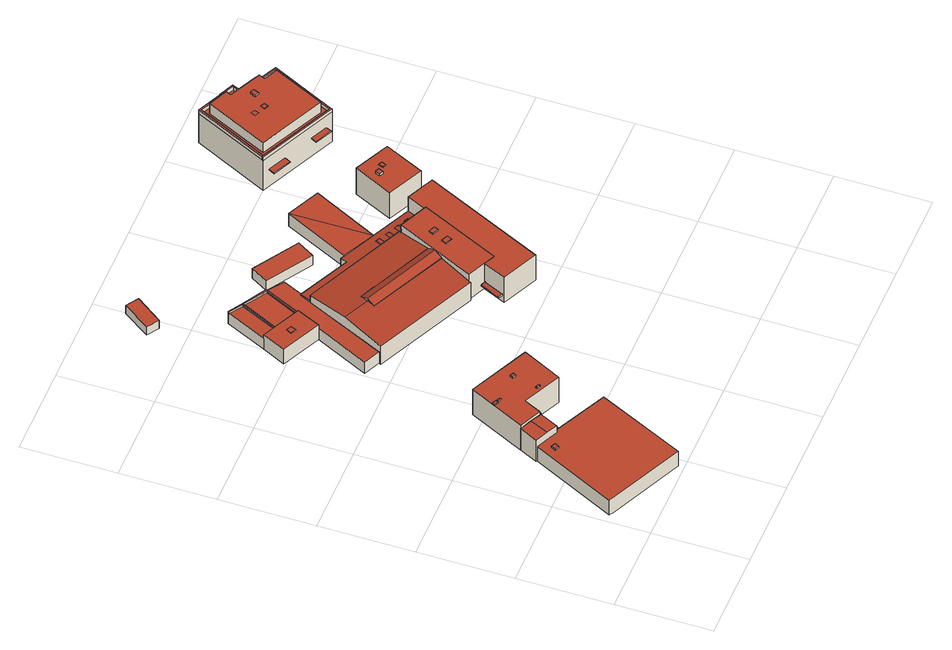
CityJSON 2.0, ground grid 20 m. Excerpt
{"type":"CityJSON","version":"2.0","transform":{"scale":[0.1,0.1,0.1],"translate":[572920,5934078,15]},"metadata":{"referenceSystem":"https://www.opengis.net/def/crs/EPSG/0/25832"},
"CityObjects":{
"building1":{"type":"Building","attributes":{"Grundfläche 2D":"385.444375","Grundhöhe NN":"16.681"},"children":["building1-1"],"geometry":[{"type":"Solid","lod":"3","boundaries":[[[[0,1,2,3,4,5,6,7]],[[8,9,10,11,12,13]],[[12,11,14,15,16,17]],[[9,8,18,19]],[[14,11,10,9,19,20,0,7]],[[21,15,14,7,6,22]],[[16,15,21,23]],[[17,16,23,24]],[[18,8,13,12,17,24,25]],[[26,27,4,3,2,1,28,29]],[[5,4,27,30]],[[6,5,30,22]],[[1,0,20,28]],[[18,25,24,23,21,22,30,27,26,29,28,20,19]]]],"semantics":{"surfaces":[{"type":"RoofSurface"},{"type":"WallSurface"},{"type":"GroundSurface"}],"values":[[0,0,0,1,1,1,1,1,1,1,1,1,1,2]]}}]},
"building1-1":{"type":"BuildingInstallation","parents":["building1"],"geometry":[{"type":"MultiSurface","lod":"3","boundaries":[[[31,32,33,34]],[[35,36,34,33]],[[31,34,36,37]],[[37,38,32,31]],[[33,32,38,35]]],"semantics":{"surfaces":[{"type":"RoofSurface"},{"type":"WallSurface"}],"values":[0,1,1,1,1]}}]},
"building2":{"type":"Building","attributes":{"Grundfläche 2D":"147.108725","Grundhöhe NN":"16.467"},"children":["building2-1","building2-2","building2-3","building2-4","building2-5"],"geometry":[{"type":"Solid","lod":"3","boundaries":[[[[39,40,41,42,43,44,45]],[[40,39,46,47]],[[41,40,47,48]],[[42,41,48,49]],[[43,42,49,50]],[[45,44,43,50,51,52,53,54]],[[52,46,39,45,54,53]],[[52,51,50,49,48,47,46]]]],"semantics":{"surfaces":[{"type":"RoofSurface"},{"type":"WallSurface"},{"type":"GroundSurface"}],"values":[[0,1,1,1,1,1,1,2]]}}]},
"building2-1":{"type":"BuildingInstallation","parents":["building2"],"geometry":[{"type":"MultiSurface","lod":"3","boundaries":[[[55,56,57,58]],[[58,57,59,60]],[[55,58,60,61]],[[56,55,61,62]],[[57,56,62,59]]],"semantics":{"surfaces":[{"type":"RoofSurface"},{"type":"WallSurface"}],"values":[0,1,1,1,1]}}]},
"building2-2":{"type":"BuildingInstallation","parents":["building2"],"geometry":[{"type":"MultiSurface","lod":"3","boundaries":[[[63,64,65,66]],[[66,65,67,68]],[[63,66,68,69]],[[64,63,69,70]],[[65,64,70,67]]],"semantics":{"surfaces":[{"type":"RoofSurface"},{"type":"WallSurface"}],"values":[0,1,1,1,1]}}]},
"building2-3":{"type":"BuildingInstallation","parents":["building2"],"geometry":[{"type":"MultiSurface","lod":"3","boundaries":[[[71,72,73,74]],[[74,73,75,76]],[[71,74,76,77]],[[72,71,77,78]],[[73,72,78,75]]],"semantics":{"surfaces":[{"type":"RoofSurface"},{"type":"WallSurface"}],"values":[0,1,1,1,1]}}]},
"building2-4":{"type":"BuildingInstallation","parents":["building2"],"geometry":[{"type":"MultiSurface","lod":"3","boundaries":[[[79,80,81,82]],[[82,81,83,84]],[[79,82,84,85]],[[80,79,85,86]],[[81,80,86,83]]],"semantics":{"surfaces":[{"type":"RoofSurface"},{"type":"WallSurface"}],"values":[0,1,1,1,1]}}]},
"building2-5":{"type":"BuildingInstallation","parents":["building2"],"geometry":[{"type":"MultiSurface","lod":"3","boundaries":[[[87,88,89,90,54,91,92,93]],[[93,92,94,95]],[[54,53,96,91]],[[92,91,96,94]],[[88,87,97,98]],[[89,88,98,99]],[[90,89,99,100]],[[54,90,100,53]],[[87,93,95,97]],[[97,95,94,96,53,100,99,98]]],"semantics":{"surfaces":[{"type":"RoofSurface"},{"type":"WallSurface"},{"type":"OuterCeilingSurface"}],"values":[0,1,1,1,1,1,1,1,1,2]}}]},
"building3":{"type":"Building","attributes":{"Grundfläche 2D":"80.187030","Grundhöhe NN":"16.626"},"children":["building3-1","building3-2"],"geometry":[{"type":"Solid","lod":"3","boundaries":[[[[101,102,103,104,105,106]],[[107,108,109,110,111]],[[102,101,112,113]],[[104,103,102,113,114]],[[101,106,105,115,112]],[[109,104,114,116,110]],[[111,110,116,117]],[[107,111,117,118]],[[115,105,104,109,108,107,118,119]],[[118,117,116,114,113,112,115,119]]]],"semantics":{"surfaces":[{"type":"RoofSurface"},{"type":"WallSurface"},{"type":"GroundSurface"}],"values":[[0,0,1,1,1,1,1,1,1,2]]}}]},
"building3-1":{"type":"BuildingInstallation","parents":["building3"],"geometry":[{"type":"MultiSurface","lod":"3","boundaries":[[[120,121,122,123]],[[123,122,101,102]],[[120,123,102,103]],[[121,120,103,106]],[[122,121,106,101]]],"semantics":{"surfaces":[{"type":"RoofSurface"},{"type":"WallSurface"}],"values":[0,1,1,1,1]}}]},
"building3-2":{"type":"BuildingInstallation","parents":["building3"],"geometry":[{"type":"MultiSurface","lod":"3","boundaries":[[[124,125,126,127]],[[127,126,128,129]],[[124,127,129,130]],[[125,124,130,131]],[[126,125,131,128]]],"semantics":{"surfaces":[{"type":"RoofSurface"},{"type":"WallSurface"}],"values":[0,1,1,1,1]}}]},
"building4":{"type":"Building","attributes":{"Grundfläche 2D":"99.045404","Grundhöhe NN":"16.610"},"geometry":[{"type":"Solid","lod":"3","boundaries":[[[[132,133,134,135,136,137,138,139,140]],[[141,137,136,135,142,143]],[[138,137,141,144]],[[139,138,144,145]],[[140,139,145,146]],[[117,147,134,133,132,140,146,118]],[[135,134,147,142]],[[147,117,118,146,145,144,141,143,142]]]],"semantics":{"surfaces":[{"type":"RoofSurface"},{"type":"WallSurface"},{"type":"GroundSurface"}],"values":[[0,1,1,1,1,1,1,2]]}}]},
"building5":{"type":"Building","attributes":{"Grundfläche 2D":"20.270628","Grundhöhe NN":"16.682"},"geometry":[{"type":"Solid","lod":"3","boundaries":[[[[148,149,150,151]],[[152,153,151,150]],[[153,154,148,151]],[[154,155,149,148]],[[155,152,150,149]],[[155,154,153,152]]]],"semantics":{"surfaces":[{"type":"RoofSurface"},{"type":"WallSurface"},{"type":"GroundSurface"}],"values":[[0,1,1,1,1,2]]}}]},
"building6":{"type":"Building","attributes":{"Grundfläche 2D":"52.930499","Grundhöhe NN":"16.597"},"children":["building6-1"],"geometry":[{"type":"Solid","lod":"3","boundaries":[[[[105,156,157,158,159,101]],[[118,158,157,156,105,115,119]],[[105,101,112,115]],[[159,158,118,146]],[[101,159,146,112]],[[119,115,112,146,118]]]],"semantics":{"surfaces":[{"type":"RoofSurface"},{"type":"WallSurface"},{"type":"GroundSurface"}],"values":[[0,1,1,1,1,2]]}}]},
"building6-1":{"type":"BuildingInstallation","parents":["building6"],"geometry":[{"type":"MultiSurface","lod":"3","boundaries":[[[160,161,162,163,164,122,165,166]],[[158,159,164,163]],[[159,101,122,164]],[[101,105,165,122]],[[105,156,166,165]],[[156,167,160,166]],[[167,168,161,160]],[[162,161,168,157]],[[157,158,163,162]]],"semantics":{"surfaces":[{"type":"RoofSurface"},{"type":"WallSurface"}],"values":[0,1,1,1,1,1,1,1,1]}}]},
"building7":{"type":"Building","attributes":{"Grundfläche 2D":"857.677449","Grundhöhe NN":"16.642"},"children":["building7-1","building7-2","building7-3","building7-4","building7-5","building7-6","building7-7"],"geometry":[{"type":"Solid","lod":"3","boundaries":[[[[169,170,171,172]],[[173,170,169,174,175,176]],[[177,178,179,180,181,182,183]],[[184,185,177,183,186,187,188,189,190]],[[191,192,193,194,195,196,197,198,199]],[[200,201,202,203]],[[204,205,206,207,208,209,210,211]],[[175,174,189,188,187,186,173,176]],[[186,183,170,173]],[[183,182,171,170]],[[172,171,182,181]],[[210,209,212,213]],[[211,210,213,214]],[[204,211,214,215]],[[204,215,216,199,205]],[[205,199,198,206]],[[191,199,216,217]],[[192,191,217,218]],[[193,192,218,144]],[[194,193,144,141]],[[195,194,141,143]],[[190,197,196,184]],[[184,196,195,185]],[[177,185,195,143,219,178]],[[179,178,219,220]],[[180,179,220,221]],[[208,203,202,180,221,212,209]],[[203,208,207,200]],[[198,197,190,201,200,207,206]],[[174,169,172,181,180,202,201,190,189]],[[144,218,217,216,215,214,213,212,221,220,219,143,141]]]],"semantics":{"surfaces":[{"type":"RoofSurface"},{"type":"WallSurface"},{"type":"GroundSurface"}],"values":[[0,0,0,0,0,0,0,1,1,1,1,1,1,1,1,1,1,1,1,1,1,1,1,1,1,1,1,1,1,1,2]]}}]},
"building7-1":{"type":"BuildingInstallation","parents":["building7"],"geometry":[{"type":"MultiSurface","lod":"3","boundaries":[[[222,223,224,225]],[[225,224,226,227]],[[222,225,227,228]],[[228,229,223,222]],[[229,226,224,223]]],"semantics":{"surfaces":[{"type":"RoofSurface"},{"type":"WallSurface"}],"values":[0,1,1,1,1]}}]},
"building7-2":{"type":"BuildingInstallation","parents":["building7"],"geometry":[{"type":"MultiSurface","lod":"3","boundaries":[[[230,231,232,233]],[[233,232,234,235]],[[230,233,235,236]],[[231,230,236,237]],[[232,231,237,234]]],"semantics":{"surfaces":[{"type":"RoofSurface"},{"type":"WallSurface"}],"values":[0,1,1,1,1]}}]},
"building7-3":{"type":"BuildingInstallation","parents":["building7"],"geometry":[{"type":"MultiSurface","lod":"3","boundaries":[[[238,239,240,241]],[[242,243,241,240]],[[240,239,244,242]],[[243,245,238,241]],[[239,238,245,244]]],"semantics":{"surfaces":[{"type":"RoofSurface"},{"type":"WallSurface"}],"values":[0,1,1,1,1]}}]},
"building7-4":{"type":"BuildingInstallation","parents":["building7"],"geometry":[{"type":"MultiSurface","lod":"3","boundaries":[[[246,247,248,249]],[[250,251,249,248]],[[252,250,248,247]],[[246,249,251,253]],[[247,246,253,252]]],"semantics":{"surfaces":[{"type":"RoofSurface"},{"type":"WallSurface"}],"values":[0,1,1,1,1]}}]},
"building7-5":{"type":"BuildingInstallation","parents":["building7"],"geometry":[{"type":"MultiSurface","lod":"3","boundaries":[[[254,255,256,257]],[[254,257,258,259]],[[257,256,260,258]],[[255,254,259,261]],[[256,255,261,260]]],"semantics":{"surfaces":[{"type":"RoofSurface"},{"type":"WallSurface"}],"values":[0,1,1,1,1]}}]},
"building7-6":{"type":"BuildingInstallation","parents":["building7"],"geometry":[{"type":"MultiSurface","lod":"3","boundaries":[[[262,263,264,265]],[[266,267,265,264]],[[267,268,262,265]],[[263,262,268,269]],[[264,263,269,266]]],"semantics":{"surfaces":[{"type":"RoofSurface"},{"type":"WallSurface"}],"values":[0,1,1,1,1]}}]},
"building7-7":{"type":"BuildingInstallation","parents":["building7"],"geometry":[{"type":"MultiSurface","lod":"3","boundaries":[[[270,271,272,273]],[[274,275,270,273]],[[276,274,273,272]],[[275,277,271,270]],[[277,276,272,271]],[[277,275,274,276]]],"semantics":{"surfaces":[{"type":"RoofSurface"},{"type":"WallSurface"},{"type":"OuterCeilingSurface"}],"values":[0,1,1,1,1,2]}}]},
"building8":{"type":"Building","attributes":{"Grundfläche 2D":"46.941483","Grundhöhe NN":"16.656"},"geometry":[{"type":"Solid","lod":"3","boundaries":[[[[278,279,280,281]],[[282,283,281,280]],[[283,284,278,281]],[[284,285,279,278]],[[285,282,280,279]],[[285,284,283,282]]]],"semantics":{"surfaces":[{"type":"RoofSurface"},{"type":"WallSurface"},{"type":"GroundSurface"}],"values":[[0,1,1,1,1,2]]}}]},
"building9":{"type":"Building","attributes":{"Grundfläche 2D":"115.556966","Grundhöhe NN":"16.628"},"geometry":[{"type":"Solid","lod":"3","boundaries":[[[[286,287,288]],[[286,288,289]],[[290,291,288,287]],[[291,292,289,288]],[[292,293,286,289]],[[293,290,287,286]],[[293,292,291,290]]]],"semantics":{"surfaces":[{"type":"RoofSurface"},{"type":"WallSurface"},{"type":"GroundSurface"}],"values":[[0,0,1,1,1,1,2]]}}]},
"building10":{"type":"Building","attributes":{"Grundfläche 2D":"74.976946","Grundhöhe NN":"16.832"},"children":["building10-1","building10-2"],"geometry":[{"type":"Solid","lod":"3","boundaries":[[[[294,295,296,297]],[[298,299,297,296]],[[299,300,294,297]],[[300,301,295,294]],[[301,298,296,295]],[[301,300,299,298]]]],"semantics":{"surfaces":[{"type":"RoofSurface"},{"type":"WallSurface"},{"type":"GroundSurface"}],"values":[[0,1,1,1,1,2]]}}]},
"building10-1":{"type":"BuildingInstallation","parents":["building10"],"geometry":[{"type":"MultiSurface","lod":"3","boundaries":[[[302,303,304,305]],[[305,304,306,307]],[[302,305,307,308]],[[303,302,308,309]],[[304,303,309,306]]],"semantics":{"surfaces":[{"type":"RoofSurface"},{"type":"WallSurface"}],"values":[0,1,1,1,1]}}]},
"building10-2":{"type":"BuildingInstallation","parents":["building10"],"geometry":[{"type":"MultiSurface","lod":"3","boundaries":[[[310,311,312,313]],[[313,312,314,315]],[[310,313,315,316]],[[311,310,316,317]],[[312,311,317,314]]],"semantics":{"surfaces":[{"type":"RoofSurface"},{"type":"WallSurface"}],"values":[0,1,1,1,1]}}]},
"building11":{"type":"Building","attributes":{"Grundfläche 2D":"303.727784","Grundhöhe NN":"15.555"},"children":["building11-1","building11-2","building11-3","building11-4","building11-5","building11-6","building11-7"],"geometry":[{"type":"MultiSurface","lod":"3","boundaries":[[[318,319,320,321,322,323,324,325],[326,327,328,329],[330,331,332,333],[334,335,336,337]],[[338,339,340,341,342,343,344,345,346,347,348,349,350,351,352,353,354,355,356,357]],[[358,359,360,361,362,363,364,365,366,367,368,369,370,371],[372,373,374,375,376,377,378,379]],[[321,320,373,372]],[[322,321,372,379]],[[323,322,379,378]],[[378,377,324,323]],[[325,324,377,376]],[[376,375,318,325]],[[319,318,375,374]],[[320,319,374,373]],[[369,380,348,347]],[[380,381,349,348]],[[381,382,350,349]],[[382,383,351,350]],[[352,351,383,384]],[[384,385,353,352]],[[385,386,354,353]],[[386,387,355,354]],[[387,366,356,355]],[[338,357,365,364]],[[339,338,364,363]],[[363,362,340,339]],[[341,340,362,361]],[[342,341,361,360]],[[343,342,360,359]],[[344,343,359,358]],[[345,344,358,371]],[[346,345,371,370]],[[388,389,368,367]],[[380,369,368,389,390]],[[381,380,390,391]],[[382,381,391,392]],[[383,382,392,393]],[[384,383,393,394]],[[385,384,394,395]],[[386,385,395,396]],[[387,386,396,397]],[[367,366,387,397,388]],[[395,394,393,392,391,390,389,388,397,396]]],"semantics":{"surfaces":[{"type":"RoofSurface"},{"type":"WallSurface"},{"type":"GroundSurface"}],"values":[0,0,0,1,1,1,1,1,1,1,1,1,1,1,1,1,1,1,1,1,1,1,1,1,1,1,1,1,1,1,1,1,1,1,1,1,1,1,1,2]}}]},
"building11-1":{"type":"BuildingInstallation","parents":["building11"],"geometry":[{"type":"MultiSurface","lod":"3","boundaries":[[[398,399,400,401]],[[401,400,331,330]],[[398,401,330,333]],[[399,398,333,332]],[[400,399,332,331]]],"semantics":{"surfaces":[{"type":"RoofSurface"},{"type":"WallSurface"}],"values":[0,1,1,1,1]}}]},
"building11-2":{"type":"BuildingInstallation","parents":["building11"],"geometry":[{"type":"MultiSurface","lod":"3","boundaries":[[[336,335,334,337]]],"semantics":{"surfaces":[{"type":"RoofSurface"}],"values":[0]}}]},
"building11-3":{"type":"BuildingInstallation","parents":["building11"],"geometry":[{"type":"MultiSurface","lod":"3","boundaries":[[[357,356,402,403,347,346]],[[367,368,403,402]],[[368,369,347,403]],[[370,365,357,346]],[[366,367,402,356]]],"semantics":{"surfaces":[{"type":"RoofSurface"},{"type":"WallSurface"}],"values":[0,1,1,1,1]}}]},
"building11-4":{"type":"BuildingInstallation","parents":["building11"],"geometry":[{"type":"MultiSurface","lod":"3","boundaries":[[[404,405,406,407]],[[407,406,329,328]],[[404,407,328,327]],[[405,404,327,326]],[[406,405,326,329]]],"semantics":{"surfaces":[{"type":"RoofSurface"},{"type":"WallSurface"}],"values":[0,1,1,1,1]}}]},
"building11-5":{"type":"BuildingInstallation","parents":["building11"],"geometry":[{"type":"MultiSurface","lod":"3","boundaries":[[[408,409,410,411]],[[412,413,410,409]],[[413,414,411,410]],[[414,415,408,411]],[[415,412,409,408]],[[412,415,414,413]]],"semantics":{"surfaces":[{"type":"RoofSurface"},{"type":"WallSurface"},{"type":"OuterCeilingSurface"}],"values":[0,1,1,1,1,2]}}]},
"building11-6":{"type":"BuildingInstallation","parents":["building11"],"geometry":[{"type":"MultiSurface","lod":"3","boundaries":[[[416,417,418,419]],[[418,417,420,421]],[[418,421,422,419]],[[416,419,422,423]],[[417,416,423,420]],[[420,423,422,421]]],"semantics":{"surfaces":[{"type":"RoofSurface"},{"type":"WallSurface"},{"type":"OuterCeilingSurface"}],"values":[0,1,1,1,1,2]}}]},
"building11-7":{"type":"BuildingInstallation","parents":["building11"],"geometry":[{"type":"MultiSurface","lod":"3","boundaries":[[[424,425,426,427]],[[425,428,429,426]],[[427,426,429,430]],[[424,427,430,431]],[[425,424,431,428]],[[429,428,431,430]]],"semantics":{"surfaces":[{"type":"RoofSurface"},{"type":"WallSurface"},{"type":"OuterCeilingSurface"}],"values":[0,1,1,1,1,2]}}]}
},
"vertices":[
[95,264,57],[9,87,57],[12,86,57],[15,84,57],[175,9,57],[260,191,57],[144,247,57],[142,242,57],[112,304,75],[93,265,75],[95,264,75],[118,253,76],[136,292,76],[113,303,75],[142,242,75],[161,282,75],[159,283,75],[158,282,75],[112,304,17],[93,265,17],[95,264,17],[161,282,17],[144,247,17],[159,283,17],[158,282,17],[113,303,17],[15,84,17],[175,9,17],[9,87,17],[12,86,17],[260,191,17],
[102,239,60],[97,229,60],[106,225,60],[111,234,60],[106,225,57],[111,234,57],[102,239,57],[97,229,57],
[256,280,83],[296,362,83],[170,422,83],[113,303,83],[158,282,83],[159,283,83],[176,318,83],[256,280,15],[296,362,15],[170,422,15],[113,303,15],[158,282,15],[159,283,15],[176,318,15],[176,318,49],[176,318,52],
[226,367,87],[223,361,87],[230,357,87],[233,363,87],[230,357,83],[233,363,83],[226,367,83],[223,361,83],
[215,311,87],[214,308,87],[221,305,87],[222,308,87],[221,305,83],[222,308,83],[215,311,83],[214,308,83],
[164,365,86],[157,369,86],[155,365,86],[163,362,86],[155,365,83],[163,362,83],[164,365,83],[157,369,83],
[148,374,85],[145,368,85],[153,364,85],[156,370,85],[153,364,83],[156,370,83],[148,374,83],[145,368,83],
[157,240,51],[178,284,51],[185,290,51],[195,309,51],[159,283,53],[161,282,52],[144,247,52],[161,282,49],[144,247,49],[159,283,49],[157,240,49],[178,284,49],[185,290,49],[195,309,49],
[260,921,45],[233,938,45],[232,935,45],[193,852,45],[222,839,45],[259,918,45],[276,813,55],[273,814,55],[193,852,55],[170,803,55],[253,763,55],[260,921,16],[233,938,16],[193,852,16],[222,839,16],[170,803,16],[253,763,16],[276,813,16],[273,814,16],
[232,935,49],[259,918,49],[260,921,49],[233,938,49],
[220,815,57],[214,804,57],[225,799,57],[230,810,57],[225,799,55],[230,810,55],[220,815,55],[214,804,55],
[276,813,46],[253,763,46],[199,650,46],[234,634,46],[312,802,46],[323,825,46],[326,824,46],[345,866,46],[312,890,46],[323,825,16],[234,634,16],[312,802,16],[326,824,16],[345,866,16],[312,890,16],[199,650,16],
[190,1129,39],[151,1072,39],[175,1056,39],[215,1112,39],[175,1056,17],[215,1112,17],[190,1129,17],[151,1072,17],
[224,838,45],[273,814,45],[276,813,45],[312,890,45],
[262,917,49],[308,888,49],[273,814,49],[276,813,49],[312,890,49],[222,839,49],[224,838,49],[262,917,45],[308,888,45],
[489,615,83],[326,691,83],[319,675,75],[481,599,75],[334,707,75],[497,631,75],[366,692,75],[365,693,75],[272,716,76],[232,630,65],[449,529,64],[450,532,65],[481,599,74],[319,675,74],[326,691,76],[529,701,65],[312,802,65],[334,707,74],[365,693,74],[366,692,74],[497,631,74],[527,698,65],[440,787,46],[434,773,47],[326,824,48],[323,825,48],[312,802,49],[529,701,49],[527,698,49],[583,672,49],[601,711,46],[587,670,85],[527,698,84],[450,532,84],[510,504,85],[659,684,84],[601,711,84],[583,672,84],[587,670,84],[510,504,84],[487,515,84],[465,467,84],[541,432,84],[487,515,16],[465,467,16],[541,432,16],[659,684,16],[601,711,16],[440,787,16],[434,773,16],[232,630,16],[449,529,16],[450,532,16],
[525,633,87],[538,627,87],[542,636,87],[529,642,87],[542,636,85],[529,642,84],[525,633,84],[538,627,85],
[528,605,87],[515,611,87],[510,601,87],[524,595,87],[510,601,84],[524,595,85],[528,605,85],[515,611,84],
[527,729,48],[521,716,49],[529,712,49],[535,725,48],[529,712,48],[535,725,47],[521,716,48],[527,729,47],
[572,708,48],[566,695,49],[574,691,49],[581,704,48],[574,691,48],[581,704,47],[566,695,48],[572,708,47],
[507,723,49],[513,736,48],[504,740,48],[498,727,49],[498,727,48],[507,723,48],[504,740,47],[513,736,47],
[543,706,49],[552,702,49],[558,715,48],[549,719,48],[558,715,47],[549,719,47],[543,706,48],[552,702,48],
[478,518,33],[459,477,33],[467,472,36],[487,513,36],[487,513,31],[478,518,31],[467,472,31],[459,477,31],
[454,877,43],[360,936,43],[338,900,43],[432,841,43],[338,900,17],[432,841,17],[454,877,17],[360,936,17],
[513,919,51],[448,783,48],[518,750,46],[582,886,51],[448,783,16],[518,750,16],[582,886,16],[513,919,16],
[596,746,88],[671,710,87],[710,793,87],[635,828,88],[710,793,18],[635,828,18],[596,746,18],[671,710,18],
[643,786,94],[635,789,94],[631,779,94],[639,775,94],[631,779,88],[639,775,88],[643,786,88],[635,789,88],
[658,791,89],[654,781,89],[662,778,89],[666,788,89],[662,778,87],[666,788,87],[658,791,88],[654,781,88],
[716,1120,113],[676,1138,113],[614,1008,113],[751,942,113],[802,1050,113],[773,1063,113],[779,1076,113],[711,1109,113],[728,1075,113],[736,1072,113],[731,1060,113],[722,1064,113],[707,1032,113],[699,1036,113],[703,1045,113],[711,1041,113],[685,1043,113],[676,1047,113],[680,1056,113],[688,1052,113],[671,1153,95],[721,1129,95],[722,1131,95],[749,1118,95],[742,1104,95],[781,1085,95],[777,1078,95],[819,1058,95],[757,927,95],[760,926,95],[824,1060,95],[783,1080,95],[786,1087,95],[747,1106,95],[753,1120,95],[721,1135,95],[720,1134,95],[669,1158,95],[596,1004,95],[599,1002,95],[777,1078,86],[781,1085,86],[742,1104,86],[749,1118,86],[722,1131,86],[721,1129,86],[671,1153,86],[599,1002,86],[596,1004,86],[594,1000,86],[759,922,86],[760,926,86],[757,927,86],[819,1058,86],[751,942,86],[614,1008,86],[676,1138,86],[716,1120,86],[711,1109,86],[779,1076,86],[773,1063,86],[802,1050,86],[824,1060,86],[783,1080,86],[786,1087,86],[747,1106,86],[753,1120,86],[721,1135,86],[720,1134,86],[669,1158,86],[594,1000,6],[759,922,6],[824,1060,6],[783,1080,6],[786,1087,6],[747,1106,6],[753,1120,6],[721,1135,6],[720,1134,6],[669,1158,6],
[711,1041,114],[703,1045,114],[699,1036,114],[707,1032,114],
[594,1000,95],[759,922,95],
[736,1072,117],[728,1075,117],[722,1064,117],[731,1060,117],
[834,1047,57],[821,1053,57],[799,1007,57],[812,1001,57],[821,1053,55],[799,1007,55],[812,1001,55],[834,1047,55],
[600,980,54],[638,962,54],[645,976,54],[607,994,54],[638,962,52],[645,976,52],[607,994,52],[600,980,52],
[738,916,57],[744,929,57],[708,946,57],[702,933,57],[744,929,55],[708,946,55],[702,933,55],[738,916,55]
]}
